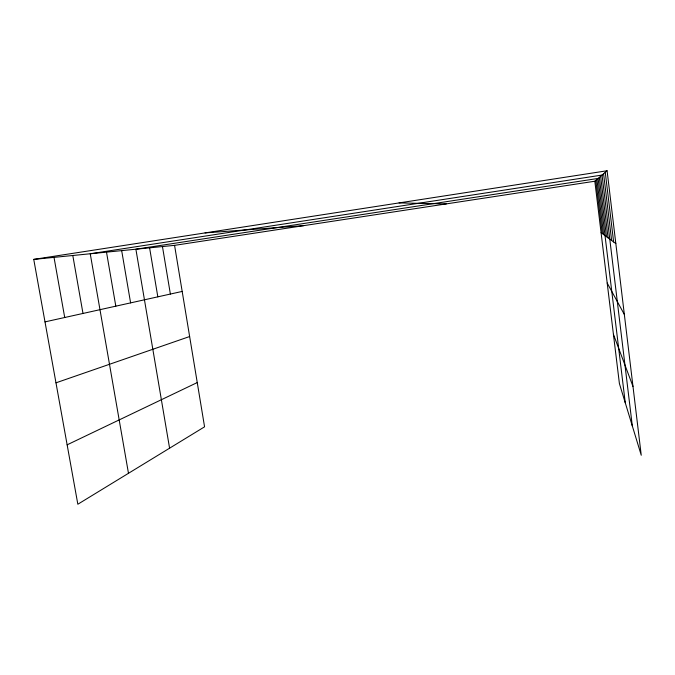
<?xml version="1.0" encoding="UTF-8"?>
<svg xmlns="http://www.w3.org/2000/svg" width="675" height="675" viewBox="0 0 675 675"><rect width="100%" height="100%" fill="white"/><g stroke="black" fill="none" stroke-linecap="round" stroke-linejoin="round"><path stroke-width="1.01" d="M594.827 181.229L607.087 170.758L641.25 455.254L619.405 383.586L594.827 181.229L174.563 245.354L33.75 259.394L77.836 504.242L204.567 426.819L174.563 245.354M67.137 444.825L197.243 382.556M55.974 382.826L189.633 336.53M44.997 321.882L182.182 291.431M33.75 259.394L607.087 170.758M205.048 232.917L303.716 225.644M399.077 202.913L446.268 203.901M601.079 232.698L615.828 243.574M607.188 283.011L624.341 314.457M613.415 334.311L632.981 386.421M54.017 257.377L64.716 317.503M72.799 255.504L82.991 313.453M128.478 473.302L90.239 253.766L602.049 175.061L632.315 425.95M106.498 252.138L115.813 306.163M121.677 250.628L130.604 302.881M169.585 448.192L135.886 249.21L598.101 178.436L625.269 402.823M149.597 247.843L157.823 296.84M162.464 246.561L170.378 294.055M600.632 176.276L608.065 237.853M599.316 177.398L606.487 236.68M596.928 179.432L603.61 234.562M595.839 180.368L602.303 233.601M605.264 172.319L613.634 241.954M603.585 173.745L611.626 240.477"/></g></svg>
